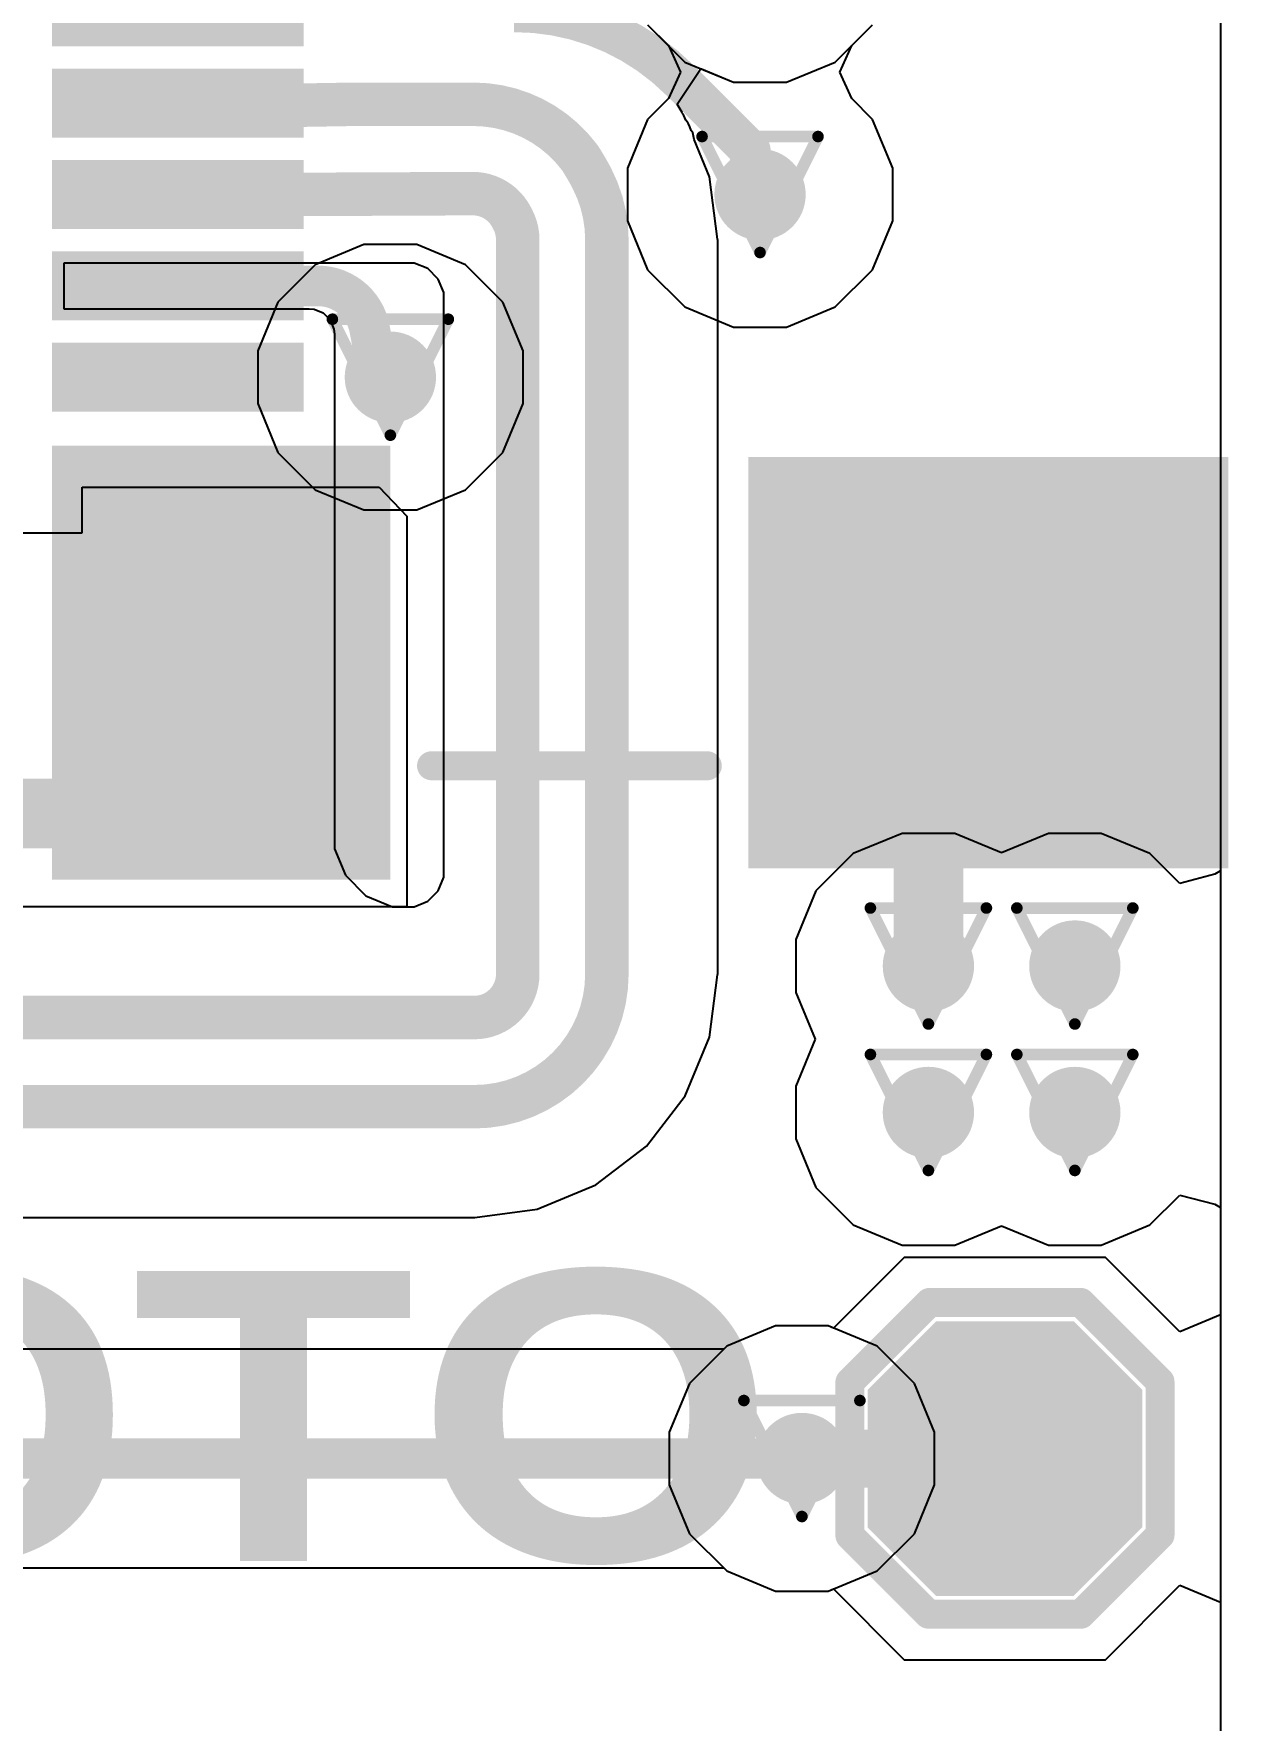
# Model space of a CAD drawing. Header units: inches. Extents: x -5 to 234, y -4 to 104.
# Drawn here: x 86.04 to 91.28, y 9.01 to 16.4 of the extents above; entities that cross this region are included whole.
import ezdxf

# ---------------------------------------------------------------- set-up
doc = ezdxf.new("R2010")
doc.units = ezdxf.units.IN
for name, color, linetype in [('Bottom Layer', 5, 'Continuous'), ('Bottom Overlay', 54, 'Continuous'), ('Bottom Paste', 16, 'Continuous'), ('Bottom Solder', 6, 'Continuous'), ('Drill Drawing', 1, 'Continuous'), ('GND', 16, 'Continuous'), ('POWER', 76, 'Continuous'), ('Top Layer', 1, 'Continuous'), ('Via Holes', 16, 'Continuous')]:
    doc.layers.add(name, color=color, linetype=linetype)
doc.styles.add('Arial Black_Bold', font='', dxfattribs={"height": 0.2})
doc.styles.get('Arial Black_Bold').set_extended_font_data('Arial Black', bold=True)

# ---------------------------------------------------------------- blocks, each defined once
blk = doc.blocks.new('T____________0_5___B_69')
at = {"layer": 'Bottom Layer'}
blk.add_hatch(color=5, dxfattribs=at).paths.add_polyline_path([(0.250000135, 0.5000002699999999), (-0.250000135, 0.5000002699999999), (-0.5000002699999999, 0.250000135), (-0.5000002699999999, -0.250000135), (-0.250000135, -0.5000002699999999), (0.250000135, -0.5000002699999999), (0.5000002699999999, -0.250000135), (0.5000002699999999, 0.250000135)])
at = {"layer": 'Bottom Paste'}
blk.add_hatch(color=16, dxfattribs=at).paths.add_polyline_path([(0.250000135, 0.5000002699999999), (-0.250000135, 0.5000002699999999), (-0.5000002699999999, 0.250000135), (-0.5000002699999999, -0.250000135), (-0.250000135, -0.5000002699999999), (0.250000135, -0.5000002699999999), (0.5000002699999999, -0.250000135), (0.5000002699999999, 0.250000135)])
at = {"layer": 'Bottom Solder'}
blk.add_hatch(color=6, dxfattribs=at).paths.add_polyline_path([(0.300800135, 0.6016002699999999), (-0.300800135, 0.6016002699999999), (-0.6016002699999999, 0.300800135), (-0.6016002699999999, -0.300800135), (-0.300800135, -0.6016002699999999), (0.300800135, -0.6016002699999999), (0.6016002699999999, -0.300800135), (0.6016002699999999, 0.300800135)])
at = {"layer": 'Bottom Overlay'}
for points in [[(-0.33739328, 0.6786067199999999, 0.127, 0.127, 0), (-0.6818579199999999, 0.33414208, 0.127, 0.127, 0)], [(-0.33739328, 0.6786067199999999, 0.127, 0.127, 0), (0.3348736, 0.6786067199999999, 0.127, 0.127, 0)], [(0.3348736, 0.6786067199999999, 0.127, 0.127, 0), (0.6836460799999999, 0.32983424, 0.127, 0.127, 0)], [(-0.6818579199999999, 0.33414208, 0.127, 0.127, 0), (-0.6818579199999999, -0.33316672, 0.127, 0.127, 0)], [(0.6836460799999999, 0.32983424, 0.127, 0.127, 0), (0.6836460799999999, -0.33235392, 0.127, 0.127, 0)], [(-0.6818579199999999, -0.33316672, 0.127, 0.127, 0), (-0.33552384, -0.6795008, 0.127, 0.127, 0)], [(0.6836460799999999, -0.33235392, 0.127, 0.127, 0), (0.3364991999999999, -0.6795008, 0.127, 0.127, 0)], [(-0.33552384, -0.6795008, 0.127, 0.127, 0), (0.3364991999999999, -0.6795008, 0.127, 0.127, 0)]]:
    blk.add_lwpolyline(points, format="xyseb", dxfattribs=at)
for points in [[(-0.36914328, 0.6786067199999999, 0.0635, 0.0635, 1), (-0.30564328, 0.6786067199999999, 0.0635, 0.0635, 1)], [(-0.36914328, 0.6786067199999999, 0.0635, 0.0635, 1), (-0.30564328, 0.6786067199999999, 0.0635, 0.0635, 1)], [(0.3031236, 0.6786067199999999, 0.0635, 0.0635, 1), (0.3666236, 0.6786067199999999, 0.0635, 0.0635, 1)], [(0.3031236, 0.6786067199999999, 0.0635, 0.0635, 1), (0.3666236, 0.6786067199999999, 0.0635, 0.0635, 1)], [(-0.71360792, 0.33414208, 0.0635, 0.0635, 1), (-0.65010792, 0.33414208, 0.0635, 0.0635, 1)], [(-0.71360792, 0.33414208, 0.0635, 0.0635, 1), (-0.65010792, 0.33414208, 0.0635, 0.0635, 1)], [(0.65189608, 0.32983424, 0.0635, 0.0635, 1), (0.71539608, 0.32983424, 0.0635, 0.0635, 1)], [(0.65189608, 0.32983424, 0.0635, 0.0635, 1), (0.71539608, 0.32983424, 0.0635, 0.0635, 1)], [(-0.71360792, -0.33316672, 0.0635, 0.0635, 1), (-0.65010792, -0.33316672, 0.0635, 0.0635, 1)], [(-0.71360792, -0.33316672, 0.0635, 0.0635, 1), (-0.65010792, -0.33316672, 0.0635, 0.0635, 1)], [(0.65189608, -0.33235392, 0.0635, 0.0635, 1), (0.71539608, -0.33235392, 0.0635, 0.0635, 1)], [(0.65189608, -0.33235392, 0.0635, 0.0635, 1), (0.71539608, -0.33235392, 0.0635, 0.0635, 1)], [(-0.36727384, -0.6795008, 0.0635, 0.0635, 1), (-0.30377384, -0.6795008, 0.0635, 0.0635, 1)], [(-0.36727384, -0.6795008, 0.0635, 0.0635, 1), (-0.30377384, -0.6795008, 0.0635, 0.0635, 1)], [(0.3047492, -0.6795008, 0.0635, 0.0635, 1), (0.3682492, -0.6795008, 0.0635, 0.0635, 1)], [(0.3047492, -0.6795008, 0.0635, 0.0635, 1), (0.3682492, -0.6795008, 0.0635, 0.0635, 1)]]:
    blk.add_lwpolyline(points, format="xyseb", close=True, dxfattribs=at)
blk = doc.blocks.new('HDMI_101W_B_98')
at = {"layer": 'Bottom Layer'}
for points in [[(2.0000087, 3.384930999999999), (3.7000053, 3.384930999999999), (3.7000053, 1.384935), (2.0000087, 1.384935)], [(1.9500088, -0.2849753), (3.750005199999999, -0.2849753), (3.750005199999999, -1.6649827), (1.9500088, -1.6649827)], [(-0.1001268, -0.6649719999999999), (0.09987279999999998, -0.6649719999999999), (0.09987279999999998, -1.66497), (-0.1001268, -1.66497)], [(0.29992066, -0.6649719999999999), (0.4999202599999999, -0.6649719999999999), (0.4999202599999999, -1.66497), (0.29992066, -1.66497)], [(0.6999732, -0.6649719999999999), (0.8999727999999999, -0.6649719999999999), (0.8999727999999999, -1.66497), (0.6999732, -1.66497)], [(1.1000232, -0.6649719999999999), (1.3000228, -0.6649719999999999), (1.3000228, -1.66497), (1.1000232, -1.66497)], [(1.50007066, -0.6649719999999999), (1.70007026, -0.6649719999999999), (1.70007026, -1.66497), (1.50007066, -1.66497)]]:
    blk.add_hatch(color=5, dxfattribs=at).paths.add_polyline_path(points)
at = {"layer": 'Bottom Paste'}
for points in [[(2.0000087, 3.384930999999999), (3.7000053, 3.384930999999999), (3.7000053, 1.384935), (2.0000087, 1.384935)], [(1.9500088, -0.2849753), (3.750005199999999, -0.2849753), (3.750005199999999, -1.6649827), (1.9500088, -1.6649827)], [(-0.1001268, -0.6649719999999999), (0.09987279999999998, -0.6649719999999999), (0.09987279999999998, -1.66497), (-0.1001268, -1.66497)], [(0.29992066, -0.6649719999999999), (0.4999202599999999, -0.6649719999999999), (0.4999202599999999, -1.66497), (0.29992066, -1.66497)], [(0.6999732, -0.6649719999999999), (0.8999727999999999, -0.6649719999999999), (0.8999727999999999, -1.66497), (0.6999732, -1.66497)], [(1.1000232, -0.6649719999999999), (1.3000228, -0.6649719999999999), (1.3000228, -1.66497), (1.1000232, -1.66497)], [(1.50007066, -0.6649719999999999), (1.70007026, -0.6649719999999999), (1.70007026, -1.66497), (1.50007066, -1.66497)]]:
    blk.add_hatch(color=16, dxfattribs=at).paths.add_polyline_path(points)
at = {"layer": 'Bottom Solder'}
for points in [[(1.9492087, 3.435731), (3.7508053, 3.435731), (3.7508053, 1.334135), (1.9492087, 1.334135)], [(1.8992088, -0.2341753), (3.8008052, -0.2341753), (3.8008052, -1.7157827), (1.8992088, -1.7157827)], [(-0.1509268, -0.6141719999999999), (0.1506728, -0.6141719999999999), (0.1506728, -1.71577), (-0.1509268, -1.71577)], [(0.24912066, -0.6141719999999999), (0.55072026, -0.6141719999999999), (0.55072026, -1.71577), (0.24912066, -1.71577)], [(0.6491732, -0.6141719999999999), (0.9507728, -0.6141719999999999), (0.9507728, -1.71577), (0.6491732, -1.71577)], [(1.0492232, -0.6141719999999999), (1.3508228, -0.6141719999999999), (1.3508228, -1.71577), (1.0492232, -1.71577)], [(1.44927066, -0.6141719999999999), (1.75087026, -0.6141719999999999), (1.75087026, -1.71577), (1.44927066, -1.71577)]]:
    blk.add_hatch(color=6, dxfattribs=at).paths.add_polyline_path(points)
at = {"layer": 'Bottom Overlay'}
blk.add_lwpolyline([(3.3019492, -0.05384799999999999, 0.127, 0.127, 0), (3.3019492, 1.1538712, 0.127, 0.127, 0)], format="xyseb", dxfattribs=at)
for points in [[(3.2701992, 1.1538712, 0.0635, 0.0635, 1), (3.3336992, 1.1538712, 0.0635, 0.0635, 1)], [(3.2701992, -0.05384799999999999, 0.0635, 0.0635, 1), (3.3336992, -0.05384799999999999, 0.0635, 0.0635, 1)]]:
    blk.add_lwpolyline(points, format="xyseb", close=True, dxfattribs=at)

msp = doc.modelspace()

# ---------------------------------------------------------------- hatches: boundary and pattern name
at = {"layer": 'Bottom Layer'}
h = msp.add_hatch(color=5, dxfattribs=at)
edge = h.paths.add_edge_path()
edge.add_arc((89.22466279999999, 15.69617638), 0.1999996, 0, 360)
h = msp.add_hatch(color=5, dxfattribs=at)
edge = h.paths.add_edge_path()
edge.add_arc((87.6055525, 14.89607892), 0.1999996, 0, 360)
h = msp.add_hatch(color=5, dxfattribs=at)
edge = h.paths.add_edge_path()
edge.add_arc((89.96208576, 12.3171331), 0.1999996, 0, 360)
h = msp.add_hatch(color=5, dxfattribs=at)
edge = h.paths.add_edge_path()
edge.add_arc((90.60347639999999, 12.3171331), 0.1999996, 0, 360)
h = msp.add_hatch(color=5, dxfattribs=at)
edge = h.paths.add_edge_path()
edge.add_arc((89.96208576, 11.67574246), 0.1999996, 0, 360)
h = msp.add_hatch(color=5, dxfattribs=at)
edge = h.paths.add_edge_path()
edge.add_arc((90.60347639999999, 11.67574246), 0.1999996, 0, 360)
h = msp.add_hatch(color=5, dxfattribs=at)
edge = h.paths.add_edge_path()
edge.add_arc((89.408, 10.16), 0.1999996, 0, 360)
at = {"layer": 'GND'}
h = msp.add_hatch(color=16, dxfattribs=at)
edge = h.paths.add_edge_path()
edge.add_arc((89.22466279999999, 15.69617638), 0.1999996, 0, 360)
h = msp.add_hatch(color=16, dxfattribs=at)
edge = h.paths.add_edge_path()
edge.add_arc((87.6055525, 14.89607892), 0.1999996, 0, 360)
h = msp.add_hatch(color=16, dxfattribs=at)
edge = h.paths.add_edge_path()
edge.add_arc((89.96208576, 12.3171331), 0.1999996, 0, 360)
h = msp.add_hatch(color=16, dxfattribs=at)
edge = h.paths.add_edge_path()
edge.add_arc((90.60347639999999, 12.3171331), 0.1999996, 0, 360)
h = msp.add_hatch(color=16, dxfattribs=at)
edge = h.paths.add_edge_path()
edge.add_arc((89.96208576, 11.67574246), 0.1999996, 0, 360)
h = msp.add_hatch(color=16, dxfattribs=at)
edge = h.paths.add_edge_path()
edge.add_arc((90.60347639999999, 11.67574246), 0.1999996, 0, 360)
h = msp.add_hatch(color=16, dxfattribs=at)
edge = h.paths.add_edge_path()
edge.add_arc((89.408, 10.16), 0.1999996, 0, 360)
at = {"layer": 'POWER'}
h = msp.add_hatch(color=76, dxfattribs=at)
edge = h.paths.add_edge_path()
edge.add_arc((89.22466279999999, 15.69617638), 0.1999996, 0, 360)
h = msp.add_hatch(color=76, dxfattribs=at)
edge = h.paths.add_edge_path()
edge.add_arc((87.6055525, 14.89607892), 0.1999996, 0, 360)
h = msp.add_hatch(color=76, dxfattribs=at)
edge = h.paths.add_edge_path()
edge.add_arc((89.96208576, 12.3171331), 0.1999996, 0, 360)
h = msp.add_hatch(color=76, dxfattribs=at)
edge = h.paths.add_edge_path()
edge.add_arc((90.60347639999999, 12.3171331), 0.1999996, 0, 360)
h = msp.add_hatch(color=76, dxfattribs=at)
edge = h.paths.add_edge_path()
edge.add_arc((89.96208576, 11.67574246), 0.1999996, 0, 360)
h = msp.add_hatch(color=76, dxfattribs=at)
edge = h.paths.add_edge_path()
edge.add_arc((90.60347639999999, 11.67574246), 0.1999996, 0, 360)
h = msp.add_hatch(color=76, dxfattribs=at)
edge = h.paths.add_edge_path()
edge.add_arc((89.408, 10.16), 0.1999996, 0, 360)
at = {"layer": 'Top Layer'}
h = msp.add_hatch(color=1, dxfattribs=at)
edge = h.paths.add_edge_path()
edge.add_arc((89.22466279999999, 15.69617638), 0.1999996, 0, 360)
h = msp.add_hatch(color=1, dxfattribs=at)
edge = h.paths.add_edge_path()
edge.add_arc((87.6055525, 14.89607892), 0.1999996, 0, 360)
h = msp.add_hatch(color=1, dxfattribs=at)
edge = h.paths.add_edge_path()
edge.add_arc((89.96208576, 12.3171331), 0.1999996, 0, 360)
h = msp.add_hatch(color=1, dxfattribs=at)
edge = h.paths.add_edge_path()
edge.add_arc((90.60347639999999, 12.3171331), 0.1999996, 0, 360)
h = msp.add_hatch(color=1, dxfattribs=at)
edge = h.paths.add_edge_path()
edge.add_arc((89.96208576, 11.67574246), 0.1999996, 0, 360)
h = msp.add_hatch(color=1, dxfattribs=at)
edge = h.paths.add_edge_path()
edge.add_arc((90.60347639999999, 11.67574246), 0.1999996, 0, 360)
h = msp.add_hatch(color=1, dxfattribs=at)
edge = h.paths.add_edge_path()
edge.add_arc((89.408, 10.16), 0.1999996, 0, 360)
at = {"layer": 'Via Holes'}
h = msp.add_hatch(color=7, dxfattribs=at)
edge = h.paths.add_edge_path()
edge.add_arc((89.22466279999999, 15.69617638), 0.0999998, 0, 360)
h = msp.add_hatch(color=7, dxfattribs=at)
edge = h.paths.add_edge_path()
edge.add_arc((87.6055525, 14.89607892), 0.0999998, 0, 360)
h = msp.add_hatch(color=7, dxfattribs=at)
edge = h.paths.add_edge_path()
edge.add_arc((89.96208576, 12.3171331), 0.0999998, 0, 360)
h = msp.add_hatch(color=7, dxfattribs=at)
edge = h.paths.add_edge_path()
edge.add_arc((90.60347639999999, 12.3171331), 0.0999998, 0, 360)
h = msp.add_hatch(color=7, dxfattribs=at)
edge = h.paths.add_edge_path()
edge.add_arc((89.96208576, 11.67574246), 0.0999998, 0, 360)
h = msp.add_hatch(color=7, dxfattribs=at)
edge = h.paths.add_edge_path()
edge.add_arc((90.60347639999999, 11.67574246), 0.0999998, 0, 360)
h = msp.add_hatch(color=7, dxfattribs=at)
edge = h.paths.add_edge_path()
edge.add_arc((89.408, 10.16), 0.0999998, 0, 360)

# ---------------------------------------------------------------- linework, layer by layer
at = {"layer": 'Bottom Layer'}
for p, q in [((91.24101893999999, 31.2554112), (91.24101893999999, 10.7889294)), ((89.55377313999999, 16.27655368), (89.71720944, 16.43998998)), ((89.34023025999998, 16.18810072), (89.55377313999999, 16.27655368)), ((88.86171204, 16.09178138), (88.96074918, 16.24143056)), ((88.96074918, 16.24143056), (88.96824217999999, 16.24644452)), ((88.96824217999999, 16.24644452), (89.10909534, 16.18810072)), ((89.10909534, 16.18810072), (89.34023025999998, 16.18810072)), ((88.88345444, 16.05526126), (88.86171204, 16.09178138)), ((88.88558296, 16.0492567), (88.88345444, 16.05526126)), ((88.89048008, 16.04287368), (88.88558296, 16.0492567)), ((88.8993904, 16.02136242), (88.89048008, 16.04287368)), ((88.90928878, 16.00930504), (88.8993904, 16.02136242)), ((88.90956309999999, 16.00879196), (88.90928878, 16.00930504)), ((88.91017015999999, 16.00679298), (88.90956309999999, 16.00879196)), ((88.91148079999999, 16.00516738), (88.91017015999999, 16.00679298)), ((88.91773174, 15.99323192), (88.91148079999999, 16.00516738)), ((88.92254503999999, 15.97687686), (88.91773174, 15.99323192)), ((88.92969006, 15.96618346), (88.92254503999999, 15.97687686)), ((88.93542029999999, 15.93737478), (88.92969006, 15.96618346)), ((89.00293604, 15.77438298), (88.93542029999999, 15.93737478)), ((89.03886688, 15.5014422), (89.00293604, 15.77438298)), ((89.03947647999999, 15.49838404), (89.03886688, 15.5014422)), ((89.03947647999999, 12.28189314), (89.03947647999999, 15.49838404)), ((86.1747578, 15.39627858), (86.1747578, 15.19612658)), ((87.67781803999999, 15.39627858), (86.1747578, 15.39627858)), ((87.67781803999999, 15.39627604), (87.67781803999999, 15.39627858)), ((87.7100227, 15.39627604), (87.67781803999999, 15.39627604)), ((87.76952982, 15.37162534), (87.7100227, 15.39627604)), ((87.81507456, 15.3260806), (87.76952982, 15.37162534)), ((87.83972526, 15.26657348), (87.81507456, 15.3260806)), ((87.83972526, 15.23436882), (87.83972526, 15.26657348)), ((87.83972779999999, 12.73888232), (87.83972526, 15.23436882)), ((86.1747578, 15.19612658), (87.24964515999999, 15.19612658)), ((87.24964515999999, 15.19612658), (87.27130627999999, 15.19399044)), ((87.27130627999999, 15.19399044), (87.31133668, 15.17741186)), ((87.31133668, 15.17741186), (87.34197415999999, 15.14677438)), ((87.34197415999999, 15.14677438), (87.35855274, 15.10674398)), ((87.35855274, 15.10674398), (87.36068888, 15.08508286)), ((87.36068888, 15.08508286), (87.36068888, 15.08508286)), ((87.36068888, 15.08508286), (87.36069142, 12.89410172)), ((86.25579904, 14.41507912), (87.55575325999999, 14.41507912)), ((86.25579904, 14.21518112), (86.25579904, 14.41507912)), ((87.55575325999999, 14.41507912), (87.67781803999999, 14.28783782)), ((87.67781803999999, 14.28783782), (87.67781803999999, 12.57697256)), ((85.94012021999998, 14.21518112), (86.25579904, 14.21518112)), ((87.36069142, 12.89410172), (87.36069142, 12.83102082)), ((87.36069142, 12.83102082), (87.4089692, 12.71446276)), ((87.4089692, 12.71446276), (87.49817908, 12.62525288)), ((87.81507456, 12.647168), (87.83972526, 12.70667512)), ((87.83972526, 12.70667512), (87.83972526, 12.73888232)), ((87.83972526, 12.73888232), (87.83972779999999, 12.73888232)), ((87.76952982, 12.60162326), (87.81507456, 12.647168)), ((87.67781803999999, 12.57697256), (85.0441022, 12.57697002)), ((87.49817908, 12.62525288), (87.61473713999999, 12.5769751)), ((87.61473713999999, 12.5769751), (87.67781803999999, 12.5769751)), ((87.67781803999999, 12.5769751), (87.7100227, 12.5769751)), ((87.7100227, 12.5769751), (87.76952982, 12.60162326)), ((89.00293604, 12.0058942), (89.03886688, 12.27883498)), ((89.03886688, 12.27883498), (89.03947647999999, 12.28189314)), ((88.89640336, 11.7487065), (89.00293604, 12.0058942)), ((88.7269371, 11.5278535), (88.89640336, 11.7487065)), ((88.5060841, 11.35838724), (88.7269371, 11.5278535)), ((88.24889639999999, 11.25185456), (88.5060841, 11.35838724)), ((87.97595562, 11.21592372), (88.24889639999999, 11.25185456)), ((83.9865986, 11.21531158), (87.97289746, 11.21531412)), ((87.97289746, 11.21531412), (87.97595562, 11.21592372)), ((89.8565005, 11.040999), (89.54685418, 10.73135268)), ((90.7374995, 11.040999), (89.8565005, 11.040999)), ((91.06321894, 10.71527956), (90.7374995, 11.040999)), ((91.24101893999999, 10.7889294), (91.06321894, 10.71527956)), ((89.29243254, 10.7409996), (89.07888966, 10.65254664)), ((89.52356746, 10.7409996), (89.29243254, 10.7409996)), ((89.54685418, 10.73135268), (89.52356746, 10.7409996)), ((89.07888966, 10.65254664), (88.91545336, 10.48911034)), ((88.91545336, 10.48911034), (88.8270004, 10.27556746)), ((88.8270004, 10.27556746), (88.8270004, 10.04443254)), ((88.8270004, 10.04443254), (88.91545336, 9.83088966)), ((88.91545336, 9.83088966), (89.07888966, 9.66745336)), ((89.07888966, 9.66745336), (89.29243254, 9.5790004)), ((90.7374995, 9.279001), (91.06321894, 9.60472044)), ((91.06321894, 9.60472044), (91.24101893999999, 9.5310706)), ((89.29243254, 9.5790004), (89.52356746, 9.5790004)), ((89.52356746, 9.5790004), (89.54685418, 9.58864732)), ((89.54685418, 9.58864732), (89.8565005, 9.279001)), ((91.24101893999999, 9.5310706), (91.24101893999999, 1.74436024)), ((89.8565005, 9.279001), (90.7374995, 9.279001))]:
    msp.add_line(p, q, dxfattribs=at)
for points in [[(88.14744879999999, 16.49627384, 0.1778, 0.1778, -0.1994391802953228), (88.87522229999999, 16.19567246, 0.1778, 0.1778, 0)], [(88.87522483999999, 16.195675, 0.1778, 0.1778, 0), (88.87522738, 16.195675, 0.1778, 0.1778, 0)], [(88.87522738, 16.195675, 0.1778, 0.1778, 0), (89.18214827999999, 15.8887541, 0.1778, 0.1778, 0)], [(86.6747568, 16.09622892, 0.1905, 0.1905, 0), (87.07950579999999, 16.09147912, 0.1905, 0.1905, 0)], [(87.07950579999999, 16.09147912, 0.1905, 0.1905, 0), (87.16184498, 16.08900262, 0.1905, 0.1905, 0)], [(87.16184498, 16.08900262, 0.1905, 0.1905, 0), (87.1618653, 16.08900262, 0.1905, 0.1905, 0)], [(87.19151217999999, 16.08718906, 0.1905, 0.1905, -0.03903882171803608), (87.1618653, 16.08900262, 0.1905, 0.1905, 0)], [(87.19151217999999, 16.08718398, 0.1905, 0.1905, 0), (87.4386618, 16.09137752, 0.1905, 0.1905, 0)], [(87.4386618, 16.09138006, 0.1905, 0.1905, -0.003938070985492754), (87.44781341999999, 16.09145118, 0.1905, 0.1905, 0)], [(87.44781341999999, 16.09145118, 0.1905, 0.1905, 0), (87.97068003999999, 16.09145118, 0.1905, 0.1905, 0)], [(87.97068003999999, 16.09145118, 0.1905, 0.1905, -0.2348489254331055), (88.43331309999999, 15.86008004, 0.1905, 0.1905, 0)], [(89.18214827999999, 15.7386909, 0.1778, 0.1778, 0), (89.18214827999999, 15.8887541, 0.1778, 0.1778, 0)], [(88.43331309999999, 15.8600775, 0.1905, 0.1905, 0), (88.43344517999999, 15.8598997, 0.1905, 0.1905, 0)], [(88.43344517999999, 15.8598997, 0.1905, 0.1905, -0.02606628473050882), (88.44447385999999, 15.84339478, 0.1905, 0.1905, 0)], [(88.44447131999999, 15.84339478, 0.1905, 0.1905, 0), (88.46621372, 15.80687212, 0.1905, 0.1905, 0)], [(88.46621372, 15.80687212, 0.1905, 0.1905, -0.01308037898208126), (88.48107271999999, 15.7803596, 0.1905, 0.1905, 0)], [(88.48107017999999, 15.78035706, 0.1905, 0.1905, 0), (88.48134449999999, 15.77984398, 0.1905, 0.1905, 0)], [(88.48134449999999, 15.77984398, 0.1905, 0.1905, 0), (88.48759543999999, 15.76791106, 0.1905, 0.1905, 0)], [(88.48759797999999, 15.76791106, 0.1905, 0.1905, -0.1211871859949586), (88.55389706, 15.49838404, 0.1905, 0.1905, 0)], [(89.18214827999999, 15.7386909, 0.1778, 0.1778, 0), (89.22466279999999, 15.69617638, 0.1778, 0.1778, 0)], [(86.6747568, 15.69617638, 0.1905, 0.1905, 0), (87.07950579999999, 15.69666152, 0.1905, 0.1905, 0)], [(87.07950579999999, 15.69666152, 0.1905, 0.1905, 0), (87.18726022, 15.69666152, 0.1905, 0.1905, 0)], [(87.19091782, 15.6966666, 0.1905, 0.1905, -0.001573842282247449), (87.18726022, 15.69666152, 0.1905, 0.1905, 0)], [(87.19091782, 15.6966666, 0.1905, 0.1905, 0), (87.96610804, 15.7001845, 0.1905, 0.1905, 0)], [(87.96610804, 15.7001845, 0.1905, 0.1905, -0.2779667784481564), (88.13498247999999, 15.59948366, 0.1905, 0.1905, 0)], [(88.13497994, 15.59948366, 0.1905, 0.1905, 0), (88.13541427999999, 15.59867594, 0.1905, 0.1905, 0)], [(88.13541427999999, 15.59867594, 0.1905, 0.1905, 0), (88.14166014, 15.5867481, 0.1905, 0.1905, 0)], [(88.14166268, 15.58675064, 0.1905, 0.1905, -0.1211750407593922), (88.16339745999998, 15.49838404, 0.1905, 0.1905, 0)], [(88.16339745999998, 12.28189314, 0.1905, 0.1905, 0), (88.16339745999998, 15.49838404, 0.1905, 0.1905, 0)], [(88.55389706, 12.28189314, 0.1905, 0.1905, 0), (88.55389706, 15.49838404, 0.1905, 0.1905, 0)], [(86.6747568, 15.29612638, 0.1778, 0.1778, 0), (87.28813631999999, 15.29612638, 0.1778, 0.1778, 0)], [(87.28813631999999, 15.29612638, 0.1778, 0.1778, -0.3624456503250705), (87.51489482, 15.1068913, 0.1778, 0.1778, 0)], [(87.51489482, 15.1068913, 0.1778, 0.1778, 0), (87.55458232, 14.8969476, 0.1778, 0.1778, 0)], [(87.55474996, 14.89608146, 0.1778, 0.1778, -0.001239760507514947), (87.55458232, 14.8969476, 0.1778, 0.1778, 0)], [(86.86474879999999, 13.64614238, 0.3048, 0.3048, -0.4142135623730951), (86.2035995, 12.98499308, 0.3048, 0.3048, 0)], [(89.96208576, 13.38356734, 0.3048, 0.3048, -0.4142135623730951), (90.2246608, 13.64614238, 0.3048, 0.3048, 0)], [(89.96208576, 12.3171331, 0.3048, 0.3048, 0), (89.96208576, 13.38356734, 0.3048, 0.3048, 0)], [(85.45479734, 12.98499308, 0.3048, 0.3048, 0), (86.2035995, 12.98499308, 0.3048, 0.3048, 0)], [(88.16339745999998, 12.28189314, 0.1905, 0.1905, -0.4142133505968909), (87.97289746, 12.09139314, 0.1905, 0.1905, 0)], [(88.55389706, 12.28189314, 0.1905, 0.1905, -0.4142133505969304), (87.97289746, 11.70089354, 0.1905, 0.1905, 0)], [(83.68000789999999, 12.0913906, 0.1905, 0.1905, 0), (87.97289746, 12.09139314, 0.1905, 0.1905, 0)], [(83.68000789999999, 11.700891, 0.1905, 0.1905, 0), (87.97289746, 11.70089354, 0.1905, 0.1905, 0)], [(89.408, 10.16, 0.254, 0.254, 0), (90.297, 10.16, 0.254, 0.254, 0)]]:
    msp.add_lwpolyline(points, format="xyseb", dxfattribs=at)
for points in [[(88.83077229999999, 16.19567246, 0.08889999999999999, 0.08889999999999999, 1), (88.91967229999999, 16.19567246, 0.08889999999999999, 0.08889999999999999, 1)], [(88.83077483999999, 16.195675, 0.08889999999999999, 0.08889999999999999, 1), (88.91967484, 16.195675, 0.08889999999999999, 0.08889999999999999, 1)], [(88.83077738, 16.195675, 0.08889999999999999, 0.08889999999999999, 1), (88.91967738, 16.195675, 0.08889999999999999, 0.08889999999999999, 1)], [(88.83077738, 16.195675, 0.08889999999999999, 0.08889999999999999, 1), (88.91967738, 16.195675, 0.08889999999999999, 0.08889999999999999, 1)], [(86.6271318, 16.09622892, 0.09524999999999999, 0.09524999999999999, 1), (86.7223818, 16.09622892, 0.09524999999999999, 0.09524999999999999, 1)], [(87.0318808, 16.09147912, 0.09524999999999999, 0.09524999999999999, 1), (87.12713079999999, 16.09147912, 0.09524999999999999, 0.09524999999999999, 1)], [(87.0318808, 16.09147912, 0.09524999999999999, 0.09524999999999999, 1), (87.12713079999999, 16.09147912, 0.09524999999999999, 0.09524999999999999, 1)], [(87.11421998, 16.08900262, 0.09524999999999999, 0.09524999999999999, 1), (87.20946998, 16.08900262, 0.09524999999999999, 0.09524999999999999, 1)], [(87.11421998, 16.08900262, 0.09524999999999999, 0.09524999999999999, 1), (87.20946998, 16.08900262, 0.09524999999999999, 0.09524999999999999, 1)], [(87.11424029999999, 16.08900262, 0.09524999999999999, 0.09524999999999999, 1), (87.20949029999998, 16.08900262, 0.09524999999999999, 0.09524999999999999, 1)], [(87.11424029999999, 16.08900262, 0.09524999999999999, 0.09524999999999999, 1), (87.20949029999998, 16.08900262, 0.09524999999999999, 0.09524999999999999, 1)], [(87.14388718, 16.08718906, 0.09524999999999999, 0.09524999999999999, 1), (87.23913718, 16.08718906, 0.09524999999999999, 0.09524999999999999, 1)], [(87.14388718, 16.08718398, 0.09524999999999999, 0.09524999999999999, 1), (87.23913718, 16.08718398, 0.09524999999999999, 0.09524999999999999, 1)], [(87.3910368, 16.09138006, 0.09524999999999999, 0.09524999999999999, 1), (87.48628679999999, 16.09138006, 0.09524999999999999, 0.09524999999999999, 1)], [(87.3910368, 16.09137752, 0.09524999999999999, 0.09524999999999999, 1), (87.48628679999999, 16.09137752, 0.09524999999999999, 0.09524999999999999, 1)], [(87.40018842, 16.09145118, 0.09524999999999999, 0.09524999999999999, 1), (87.49543841999999, 16.09145118, 0.09524999999999999, 0.09524999999999999, 1)], [(87.40018842, 16.09145118, 0.09524999999999999, 0.09524999999999999, 1), (87.49543841999999, 16.09145118, 0.09524999999999999, 0.09524999999999999, 1)], [(87.92305504, 16.09145118, 0.09524999999999999, 0.09524999999999999, 1), (88.01830503999999, 16.09145118, 0.09524999999999999, 0.09524999999999999, 1)], [(87.92305504, 16.09145118, 0.09524999999999999, 0.09524999999999999, 1), (88.01830503999999, 16.09145118, 0.09524999999999999, 0.09524999999999999, 1)], [(89.13769828, 15.8887541, 0.08889999999999999, 0.08889999999999999, 1), (89.22659828, 15.8887541, 0.08889999999999999, 0.08889999999999999, 1)], [(89.13769828, 15.8887541, 0.08889999999999999, 0.08889999999999999, 1), (89.22659828, 15.8887541, 0.08889999999999999, 0.08889999999999999, 1)], [(88.3856881, 15.86008004, 0.09524999999999999, 0.09524999999999999, 1), (88.48093809999999, 15.86008004, 0.09524999999999999, 0.09524999999999999, 1)], [(88.3856881, 15.8600775, 0.09524999999999999, 0.09524999999999999, 1), (88.48093809999999, 15.8600775, 0.09524999999999999, 0.09524999999999999, 1)], [(88.38582018, 15.8598997, 0.09524999999999999, 0.09524999999999999, 1), (88.48107017999999, 15.8598997, 0.09524999999999999, 0.09524999999999999, 1)], [(88.38582018, 15.8598997, 0.09524999999999999, 0.09524999999999999, 1), (88.48107017999999, 15.8598997, 0.09524999999999999, 0.09524999999999999, 1)], [(88.39684632, 15.84339478, 0.09524999999999999, 0.09524999999999999, 1), (88.49209632, 15.84339478, 0.09524999999999999, 0.09524999999999999, 1)], [(88.39684886, 15.84339478, 0.09524999999999999, 0.09524999999999999, 1), (88.49209886, 15.84339478, 0.09524999999999999, 0.09524999999999999, 1)], [(88.41858872, 15.80687212, 0.09524999999999999, 0.09524999999999999, 1), (88.51383872, 15.80687212, 0.09524999999999999, 0.09524999999999999, 1)], [(88.41858872, 15.80687212, 0.09524999999999999, 0.09524999999999999, 1), (88.51383872, 15.80687212, 0.09524999999999999, 0.09524999999999999, 1)], [(88.43344517999999, 15.78035706, 0.09524999999999999, 0.09524999999999999, 1), (88.52869518, 15.78035706, 0.09524999999999999, 0.09524999999999999, 1)], [(88.43344772, 15.7803596, 0.09524999999999999, 0.09524999999999999, 1), (88.52869772, 15.7803596, 0.09524999999999999, 0.09524999999999999, 1)], [(88.4337195, 15.77984398, 0.09524999999999999, 0.09524999999999999, 1), (88.5289695, 15.77984398, 0.09524999999999999, 0.09524999999999999, 1)], [(88.4337195, 15.77984398, 0.09524999999999999, 0.09524999999999999, 1), (88.5289695, 15.77984398, 0.09524999999999999, 0.09524999999999999, 1)], [(88.43997044, 15.76791106, 0.09524999999999999, 0.09524999999999999, 1), (88.53522044, 15.76791106, 0.09524999999999999, 0.09524999999999999, 1)], [(88.43997298, 15.76791106, 0.09524999999999999, 0.09524999999999999, 1), (88.53522298, 15.76791106, 0.09524999999999999, 0.09524999999999999, 1)], [(89.13769828, 15.7386909, 0.08889999999999999, 0.08889999999999999, 1), (89.22659828, 15.7386909, 0.08889999999999999, 0.08889999999999999, 1)], [(89.13769828, 15.7386909, 0.08889999999999999, 0.08889999999999999, 1), (89.22659828, 15.7386909, 0.08889999999999999, 0.08889999999999999, 1)], [(86.6271318, 15.69617638, 0.09524999999999999, 0.09524999999999999, 1), (86.7223818, 15.69617638, 0.09524999999999999, 0.09524999999999999, 1)], [(87.0318808, 15.69666152, 0.09524999999999999, 0.09524999999999999, 1), (87.12713079999999, 15.69666152, 0.09524999999999999, 0.09524999999999999, 1)], [(87.0318808, 15.69666152, 0.09524999999999999, 0.09524999999999999, 1), (87.12713079999999, 15.69666152, 0.09524999999999999, 0.09524999999999999, 1)], [(87.13963521999999, 15.69666152, 0.09524999999999999, 0.09524999999999999, 1), (87.23488522, 15.69666152, 0.09524999999999999, 0.09524999999999999, 1)], [(87.13963521999999, 15.69666152, 0.09524999999999999, 0.09524999999999999, 1), (87.23488522, 15.69666152, 0.09524999999999999, 0.09524999999999999, 1)], [(87.14329282, 15.6966666, 0.09524999999999999, 0.09524999999999999, 1), (87.23854281999999, 15.6966666, 0.09524999999999999, 0.09524999999999999, 1)], [(87.14329282, 15.6966666, 0.09524999999999999, 0.09524999999999999, 1), (87.23854281999999, 15.6966666, 0.09524999999999999, 0.09524999999999999, 1)], [(87.91848304, 15.7001845, 0.09524999999999999, 0.09524999999999999, 1), (88.01373303999999, 15.7001845, 0.09524999999999999, 0.09524999999999999, 1)], [(87.91848304, 15.7001845, 0.09524999999999999, 0.09524999999999999, 1), (88.01373303999999, 15.7001845, 0.09524999999999999, 0.09524999999999999, 1)], [(89.18021279999999, 15.69617638, 0.08889999999999999, 0.08889999999999999, 1), (89.26911279999999, 15.69617638, 0.08889999999999999, 0.08889999999999999, 1)], [(88.08735494, 15.59948366, 0.09524999999999999, 0.09524999999999999, 1), (88.18260493999999, 15.59948366, 0.09524999999999999, 0.09524999999999999, 1)], [(88.08735748, 15.59948366, 0.09524999999999999, 0.09524999999999999, 1), (88.18260748, 15.59948366, 0.09524999999999999, 0.09524999999999999, 1)], [(88.08778928, 15.59867594, 0.09524999999999999, 0.09524999999999999, 1), (88.18303927999999, 15.59867594, 0.09524999999999999, 0.09524999999999999, 1)], [(88.08778928, 15.59867594, 0.09524999999999999, 0.09524999999999999, 1), (88.18303927999999, 15.59867594, 0.09524999999999999, 0.09524999999999999, 1)], [(88.09403514, 15.5867481, 0.09524999999999999, 0.09524999999999999, 1), (88.18928514, 15.5867481, 0.09524999999999999, 0.09524999999999999, 1)], [(88.09403768, 15.58675064, 0.09524999999999999, 0.09524999999999999, 1), (88.18928767999999, 15.58675064, 0.09524999999999999, 0.09524999999999999, 1)], [(88.11577246, 15.49838404, 0.09524999999999999, 0.09524999999999999, 1), (88.21102246, 15.49838404, 0.09524999999999999, 0.09524999999999999, 1)], [(88.11577246, 15.49838404, 0.09524999999999999, 0.09524999999999999, 1), (88.21102246, 15.49838404, 0.09524999999999999, 0.09524999999999999, 1)], [(88.50627206, 15.49838404, 0.09524999999999999, 0.09524999999999999, 1), (88.60152206, 15.49838404, 0.09524999999999999, 0.09524999999999999, 1)], [(88.50627206, 15.49838404, 0.09524999999999999, 0.09524999999999999, 1), (88.60152206, 15.49838404, 0.09524999999999999, 0.09524999999999999, 1)], [(86.6303068, 15.29612638, 0.08889999999999999, 0.08889999999999999, 1), (86.7192068, 15.29612638, 0.08889999999999999, 0.08889999999999999, 1)], [(87.24368632, 15.29612638, 0.08889999999999999, 0.08889999999999999, 1), (87.33258631999999, 15.29612638, 0.08889999999999999, 0.08889999999999999, 1)], [(87.24368632, 15.29612638, 0.08889999999999999, 0.08889999999999999, 1), (87.33258631999999, 15.29612638, 0.08889999999999999, 0.08889999999999999, 1)], [(87.47044482, 15.1068913, 0.08889999999999999, 0.08889999999999999, 1), (87.55934481999999, 15.1068913, 0.08889999999999999, 0.08889999999999999, 1)], [(87.47044482, 15.1068913, 0.08889999999999999, 0.08889999999999999, 1), (87.55934481999999, 15.1068913, 0.08889999999999999, 0.08889999999999999, 1)], [(87.51013232, 14.8969476, 0.08889999999999999, 0.08889999999999999, 1), (87.59903232, 14.8969476, 0.08889999999999999, 0.08889999999999999, 1)], [(87.51013232, 14.8969476, 0.08889999999999999, 0.08889999999999999, 1), (87.59903232, 14.8969476, 0.08889999999999999, 0.08889999999999999, 1)], [(87.51029996, 14.89608146, 0.08889999999999999, 0.08889999999999999, 1), (87.59919995999999, 14.89608146, 0.08889999999999999, 0.08889999999999999, 1)], [(86.7885488, 13.64614238, 0.1524, 0.1524, 1), (86.94094879999999, 13.64614238, 0.1524, 0.1524, 1)], [(90.1484608, 13.64614238, 0.1524, 0.1524, 1), (90.3008608, 13.64614238, 0.1524, 0.1524, 1)], [(89.88588576, 13.38356734, 0.1524, 0.1524, 1), (90.03828576, 13.38356734, 0.1524, 0.1524, 1)], [(89.88588576, 13.38356734, 0.1524, 0.1524, 1), (90.03828576, 13.38356734, 0.1524, 0.1524, 1)], [(86.1273995, 12.98499308, 0.1524, 0.1524, 1), (86.2797995, 12.98499308, 0.1524, 0.1524, 1)], [(86.1273995, 12.98499308, 0.1524, 0.1524, 1), (86.2797995, 12.98499308, 0.1524, 0.1524, 1)], [(89.88588576, 12.3171331, 0.1524, 0.1524, 1), (90.03828576, 12.3171331, 0.1524, 0.1524, 1)], [(88.11577246, 12.28189314, 0.09524999999999999, 0.09524999999999999, 1), (88.21102246, 12.28189314, 0.09524999999999999, 0.09524999999999999, 1)], [(88.11577246, 12.28189314, 0.09524999999999999, 0.09524999999999999, 1), (88.21102246, 12.28189314, 0.09524999999999999, 0.09524999999999999, 1)], [(88.50627206, 12.28189314, 0.09524999999999999, 0.09524999999999999, 1), (88.60152206, 12.28189314, 0.09524999999999999, 0.09524999999999999, 1)], [(88.50627206, 12.28189314, 0.09524999999999999, 0.09524999999999999, 1), (88.60152206, 12.28189314, 0.09524999999999999, 0.09524999999999999, 1)], [(87.92527245999999, 12.09139314, 0.09524999999999999, 0.09524999999999999, 1), (88.02052246, 12.09139314, 0.09524999999999999, 0.09524999999999999, 1)], [(87.92527245999999, 12.09139314, 0.09524999999999999, 0.09524999999999999, 1), (88.02052246, 12.09139314, 0.09524999999999999, 0.09524999999999999, 1)], [(87.92527245999999, 11.70089354, 0.09524999999999999, 0.09524999999999999, 1), (88.02052246, 11.70089354, 0.09524999999999999, 0.09524999999999999, 1)], [(87.92527245999999, 11.70089354, 0.09524999999999999, 0.09524999999999999, 1), (88.02052246, 11.70089354, 0.09524999999999999, 0.09524999999999999, 1)], [(89.3445, 10.16, 0.127, 0.127, 1), (89.47149999999999, 10.16, 0.127, 0.127, 1)], [(90.2335, 10.16, 0.127, 0.127, 1), (90.3605, 10.16, 0.127, 0.127, 1)]]:
    msp.add_lwpolyline(points, format="xyseb", close=True, dxfattribs=at)
at = {"layer": 'Drill Drawing'}
for points in [[(88.97066279999999, 15.95017638, 0.0508, 0.0508, 0), (89.4786628, 15.95017638, 0.0508, 0.0508, 0)], [(88.97066279999999, 15.95017638, 0.0508, 0.0508, 0), (89.22466279999999, 15.44217638, 0.0508, 0.0508, 0)], [(89.22466279999999, 15.44217638, 0.0508, 0.0508, 0), (89.4786628, 15.95017638, 0.0508, 0.0508, 0)], [(87.3515525, 15.15007892, 0.0508, 0.0508, 0), (87.85955249999999, 15.15007892, 0.0508, 0.0508, 0)], [(87.3515525, 15.15007892, 0.0508, 0.0508, 0), (87.6055525, 14.64207892, 0.0508, 0.0508, 0)], [(87.6055525, 14.64207892, 0.0508, 0.0508, 0), (87.85955249999999, 15.15007892, 0.0508, 0.0508, 0)], [(89.70808575999999, 12.5711331, 0.0508, 0.0508, 0), (90.21608576, 12.5711331, 0.0508, 0.0508, 0)], [(89.70808575999999, 12.5711331, 0.0508, 0.0508, 0), (89.96208576, 12.0631331, 0.0508, 0.0508, 0)], [(89.96208576, 12.0631331, 0.0508, 0.0508, 0), (90.21608576, 12.5711331, 0.0508, 0.0508, 0)], [(90.34947639999999, 12.5711331, 0.0508, 0.0508, 0), (90.8574764, 12.5711331, 0.0508, 0.0508, 0)], [(90.34947639999999, 12.5711331, 0.0508, 0.0508, 0), (90.60347639999999, 12.0631331, 0.0508, 0.0508, 0)], [(90.60347639999999, 12.0631331, 0.0508, 0.0508, 0), (90.8574764, 12.5711331, 0.0508, 0.0508, 0)], [(89.70808575999999, 11.92974246, 0.0508, 0.0508, 0), (90.21608576, 11.92974246, 0.0508, 0.0508, 0)], [(89.70808575999999, 11.92974246, 0.0508, 0.0508, 0), (89.96208576, 11.42174246, 0.0508, 0.0508, 0)], [(89.96208576, 11.42174246, 0.0508, 0.0508, 0), (90.21608576, 11.92974246, 0.0508, 0.0508, 0)], [(90.34947639999999, 11.92974246, 0.0508, 0.0508, 0), (90.8574764, 11.92974246, 0.0508, 0.0508, 0)], [(90.34947639999999, 11.92974246, 0.0508, 0.0508, 0), (90.60347639999999, 11.42174246, 0.0508, 0.0508, 0)], [(90.60347639999999, 11.42174246, 0.0508, 0.0508, 0), (90.8574764, 11.92974246, 0.0508, 0.0508, 0)], [(89.154, 10.414, 0.0508, 0.0508, 0), (89.66199999999999, 10.414, 0.0508, 0.0508, 0)], [(89.154, 10.414, 0.0508, 0.0508, 0), (89.408, 9.906, 0.0508, 0.0508, 0)], [(89.408, 9.906, 0.0508, 0.0508, 0), (89.66199999999999, 10.414, 0.0508, 0.0508, 0)]]:
    msp.add_lwpolyline(points, format="xyseb", dxfattribs=at)
for points in [[(88.9579628, 15.95017638, 0.0254, 0.0254, 1), (88.9833628, 15.95017638, 0.0254, 0.0254, 1)], [(88.9579628, 15.95017638, 0.0254, 0.0254, 1), (88.9833628, 15.95017638, 0.0254, 0.0254, 1)], [(89.4659628, 15.95017638, 0.0254, 0.0254, 1), (89.49136279999999, 15.95017638, 0.0254, 0.0254, 1)], [(89.4659628, 15.95017638, 0.0254, 0.0254, 1), (89.49136279999999, 15.95017638, 0.0254, 0.0254, 1)], [(89.2119628, 15.44217638, 0.0254, 0.0254, 1), (89.23736279999999, 15.44217638, 0.0254, 0.0254, 1)], [(89.2119628, 15.44217638, 0.0254, 0.0254, 1), (89.23736279999999, 15.44217638, 0.0254, 0.0254, 1)], [(87.33885249999999, 15.15007892, 0.0254, 0.0254, 1), (87.36425249999999, 15.15007892, 0.0254, 0.0254, 1)], [(87.33885249999999, 15.15007892, 0.0254, 0.0254, 1), (87.36425249999999, 15.15007892, 0.0254, 0.0254, 1)], [(87.8468525, 15.15007892, 0.0254, 0.0254, 1), (87.8722525, 15.15007892, 0.0254, 0.0254, 1)], [(87.8468525, 15.15007892, 0.0254, 0.0254, 1), (87.8722525, 15.15007892, 0.0254, 0.0254, 1)], [(87.59285249999999, 14.64207892, 0.0254, 0.0254, 1), (87.6182525, 14.64207892, 0.0254, 0.0254, 1)], [(87.59285249999999, 14.64207892, 0.0254, 0.0254, 1), (87.6182525, 14.64207892, 0.0254, 0.0254, 1)], [(89.69538576, 12.5711331, 0.0254, 0.0254, 1), (89.72078576, 12.5711331, 0.0254, 0.0254, 1)], [(89.69538576, 12.5711331, 0.0254, 0.0254, 1), (89.72078576, 12.5711331, 0.0254, 0.0254, 1)], [(90.20338575999999, 12.5711331, 0.0254, 0.0254, 1), (90.22878576, 12.5711331, 0.0254, 0.0254, 1)], [(90.20338575999999, 12.5711331, 0.0254, 0.0254, 1), (90.22878576, 12.5711331, 0.0254, 0.0254, 1)], [(90.33677639999999, 12.5711331, 0.0254, 0.0254, 1), (90.3621764, 12.5711331, 0.0254, 0.0254, 1)], [(90.33677639999999, 12.5711331, 0.0254, 0.0254, 1), (90.3621764, 12.5711331, 0.0254, 0.0254, 1)], [(90.8447764, 12.5711331, 0.0254, 0.0254, 1), (90.87017639999999, 12.5711331, 0.0254, 0.0254, 1)], [(90.8447764, 12.5711331, 0.0254, 0.0254, 1), (90.87017639999999, 12.5711331, 0.0254, 0.0254, 1)], [(89.94938576, 12.0631331, 0.0254, 0.0254, 1), (89.97478575999999, 12.0631331, 0.0254, 0.0254, 1)], [(89.94938576, 12.0631331, 0.0254, 0.0254, 1), (89.97478575999999, 12.0631331, 0.0254, 0.0254, 1)], [(90.5907764, 12.0631331, 0.0254, 0.0254, 1), (90.61617639999999, 12.0631331, 0.0254, 0.0254, 1)], [(90.5907764, 12.0631331, 0.0254, 0.0254, 1), (90.61617639999999, 12.0631331, 0.0254, 0.0254, 1)], [(89.69538576, 11.92974246, 0.0254, 0.0254, 1), (89.72078576, 11.92974246, 0.0254, 0.0254, 1)], [(89.69538576, 11.92974246, 0.0254, 0.0254, 1), (89.72078576, 11.92974246, 0.0254, 0.0254, 1)], [(90.20338575999999, 11.92974246, 0.0254, 0.0254, 1), (90.22878576, 11.92974246, 0.0254, 0.0254, 1)], [(90.20338575999999, 11.92974246, 0.0254, 0.0254, 1), (90.22878576, 11.92974246, 0.0254, 0.0254, 1)], [(90.33677639999999, 11.92974246, 0.0254, 0.0254, 1), (90.3621764, 11.92974246, 0.0254, 0.0254, 1)], [(90.33677639999999, 11.92974246, 0.0254, 0.0254, 1), (90.3621764, 11.92974246, 0.0254, 0.0254, 1)], [(90.8447764, 11.92974246, 0.0254, 0.0254, 1), (90.87017639999999, 11.92974246, 0.0254, 0.0254, 1)], [(90.8447764, 11.92974246, 0.0254, 0.0254, 1), (90.87017639999999, 11.92974246, 0.0254, 0.0254, 1)], [(89.94938576, 11.42174246, 0.0254, 0.0254, 1), (89.97478575999999, 11.42174246, 0.0254, 0.0254, 1)], [(89.94938576, 11.42174246, 0.0254, 0.0254, 1), (89.97478575999999, 11.42174246, 0.0254, 0.0254, 1)], [(90.5907764, 11.42174246, 0.0254, 0.0254, 1), (90.61617639999999, 11.42174246, 0.0254, 0.0254, 1)], [(90.5907764, 11.42174246, 0.0254, 0.0254, 1), (90.61617639999999, 11.42174246, 0.0254, 0.0254, 1)], [(89.1413, 10.414, 0.0254, 0.0254, 1), (89.16669999999999, 10.414, 0.0254, 0.0254, 1)], [(89.1413, 10.414, 0.0254, 0.0254, 1), (89.16669999999999, 10.414, 0.0254, 0.0254, 1)], [(89.6493, 10.414, 0.0254, 0.0254, 1), (89.67469999999999, 10.414, 0.0254, 0.0254, 1)], [(89.6493, 10.414, 0.0254, 0.0254, 1), (89.67469999999999, 10.414, 0.0254, 0.0254, 1)], [(89.39529999999999, 9.906, 0.0254, 0.0254, 1), (89.4207, 9.906, 0.0254, 0.0254, 1)], [(89.39529999999999, 9.906, 0.0254, 0.0254, 1), (89.4207, 9.906, 0.0254, 0.0254, 1)]]:
    msp.add_lwpolyline(points, format="xyseb", close=True, dxfattribs=at)
at = {"layer": 'GND'}
for p, q in [((91.24101893999999, 31.2554112), (91.24101893999999, 1.74436024)), ((88.73211615999999, 16.43998998), (88.89555246, 16.27655368)), ((89.55377313999999, 16.27655368), (89.71720944, 16.43998998)), ((88.89555246, 16.27655368), (89.10909534, 16.18810072)), ((89.34023025999998, 16.18810072), (89.55377313999999, 16.27655368)), ((89.10909534, 16.18810072), (89.34023025999998, 16.18810072)), ((89.29243254, 10.7409996), (89.07888966, 10.65254664)), ((89.52356746, 10.7409996), (89.29243254, 10.7409996)), ((89.73711034, 10.65254664), (89.52356746, 10.7409996)), ((89.07888966, 10.65254664), (88.91545336, 10.48911034)), ((89.90054664, 10.48911034), (89.73711034, 10.65254664)), ((88.91545336, 10.48911034), (88.8270004, 10.27556746)), ((89.98899959999999, 10.27556746), (89.90054664, 10.48911034)), ((88.8270004, 10.27556746), (88.8270004, 10.04443254)), ((89.98899959999999, 10.04443254), (89.98899959999999, 10.27556746)), ((88.8270004, 10.04443254), (88.91545336, 9.83088966)), ((89.90054664, 9.83088966), (89.98899959999999, 10.04443254)), ((88.91545336, 9.83088966), (89.07888966, 9.66745336)), ((89.73711034, 9.66745336), (89.90054664, 9.83088966)), ((89.07888966, 9.66745336), (89.29243254, 9.5790004)), ((89.52356746, 9.5790004), (89.73711034, 9.66745336)), ((89.29243254, 9.5790004), (89.52356746, 9.5790004))]:
    msp.add_line(p, q, dxfattribs=at)
at = {"layer": 'POWER'}
for p, q in [((91.24101893999999, 21.92997138), (91.24101893999999, 12.73355594)), ((88.73211615999999, 16.43998998), (88.82331231999999, 16.34879382)), ((89.62601328, 16.34879382), (89.71720944, 16.43998998)), ((88.82331231999999, 16.34879382), (88.87573284, 16.23263708)), ((89.57359276, 16.23263962), (89.62601328, 16.34879382)), ((88.87573284, 16.23263708), (88.82331231999999, 16.11648288)), ((89.62601328, 16.11648288), (89.57359276, 16.23263962)), ((88.82331231999999, 16.11648288), (88.73211615999999, 16.02528672)), ((89.71720944, 16.02528672), (89.62601328, 16.11648288)), ((88.73211615999999, 16.02528672), (88.64366319999999, 15.81174384)), ((89.80566239999999, 15.81174384), (89.71720944, 16.02528672)), ((88.64366319999999, 15.81174384), (88.64366319999999, 15.58060892)), ((89.80566239999999, 15.58060892), (89.80566239999999, 15.81174384)), ((88.64366319999999, 15.58060892), (88.73211615999999, 15.36706604)), ((89.71720944, 15.36706604), (89.80566239999999, 15.58060892)), ((87.48998504, 15.47707852), (87.27644215999999, 15.38862556)), ((87.72111996, 15.47707852), (87.48998504, 15.47707852)), ((87.93466284, 15.38862556), (87.72111996, 15.47707852)), ((87.27644215999999, 15.38862556), (87.11300586, 15.22518926)), ((88.09809913999999, 15.22518926), (87.93466284, 15.38862556)), ((88.73211615999999, 15.36706604), (88.89555246, 15.20362974)), ((89.55377313999999, 15.20362974), (89.71720944, 15.36706604)), ((87.11300586, 15.22518926), (87.02455289999999, 15.01164638)), ((88.1865521, 15.01164638), (88.09809913999999, 15.22518926)), ((88.89555246, 15.20362974), (89.10909534, 15.11517678)), ((89.34023025999998, 15.11517678), (89.55377313999999, 15.20362974)), ((89.10909534, 15.11517678), (89.34023025999998, 15.11517678)), ((87.02455289999999, 15.01164638), (87.02455289999999, 14.78051146)), ((88.1865521, 14.78051146), (88.1865521, 15.01164638)), ((87.02455289999999, 14.78051146), (87.11300586, 14.56696858)), ((88.09809913999999, 14.56696858), (88.1865521, 14.78051146)), ((87.11300586, 14.56696858), (87.27644215999999, 14.40353228)), ((87.93466284, 14.40353228), (88.09809913999999, 14.56696858)), ((87.27644215999999, 14.40353228), (87.48998504, 14.31507932)), ((87.72111996, 14.31507932), (87.93466284, 14.40353228)), ((87.48998504, 14.31507932), (87.72111996, 14.31507932)), ((89.8465183, 12.8981327), (89.63297542, 12.80967974)), ((90.07765322, 12.8981327), (89.8465183, 12.8981327)), ((90.28278107999999, 12.81316462), (90.07765322, 12.8981327)), ((90.48790894, 12.8981327), (90.28278107999999, 12.81316462)), ((90.71904385999999, 12.8981327), (90.48790894, 12.8981327)), ((90.93258673999999, 12.80967974), (90.71904385999999, 12.8981327)), ((89.63297542, 12.80967974), (89.46953912, 12.64624344)), ((91.06321894, 12.67904754), (90.93258673999999, 12.80967974)), ((91.21723691999999, 12.71923542), (91.06321894, 12.67904754)), ((91.24101893999999, 12.73355594), (91.21723691999999, 12.71923542)), ((89.46953912, 12.64624344), (89.38108616, 12.43270056)), ((89.38108616, 12.43270056), (89.38108616, 12.20156564)), ((89.38108616, 12.20156564), (89.46605423999999, 11.99643778)), ((89.46605423999999, 11.99643778), (89.38108616, 11.79130992)), ((89.38108616, 11.79130992), (89.38108616, 11.560175)), ((89.38108616, 11.560175), (89.46953912, 11.34663212)), ((89.46953912, 11.34663212), (89.63297542, 11.18319582)), ((90.93258673999999, 11.18319582), (91.06321894, 11.31382802)), ((91.06321894, 11.31382802), (91.21723691999999, 11.27364014)), ((91.21723691999999, 11.27364014), (91.24101893999999, 11.25931962)), ((91.24101893999999, 11.25931962), (91.24101893999999, 1.74436024)), ((89.63297542, 11.18319582), (89.8465183, 11.09474286)), ((90.07765322, 11.09474286), (90.28278107999999, 11.17971094)), ((90.28278107999999, 11.17971094), (90.48790894, 11.09474286)), ((90.71904385999999, 11.09474286), (90.93258673999999, 11.18319582)), ((89.8465183, 11.09474286), (90.07765322, 11.09474286)), ((90.48790894, 11.09474286), (90.71904385999999, 11.09474286)), ((89.29243254, 10.7409996), (89.07888966, 10.65254664)), ((89.52356746, 10.7409996), (89.29243254, 10.7409996)), ((89.73711034, 10.65254664), (89.52356746, 10.7409996)), ((89.07888966, 10.65254664), (88.91545336, 10.48911034)), ((89.90054664, 10.48911034), (89.73711034, 10.65254664)), ((88.91545336, 10.48911034), (88.8270004, 10.27556746)), ((89.98899959999999, 10.27556746), (89.90054664, 10.48911034)), ((88.8270004, 10.27556746), (88.8270004, 10.04443254)), ((89.98899959999999, 10.04443254), (89.98899959999999, 10.27556746)), ((88.8270004, 10.04443254), (88.91545336, 9.83088966)), ((89.90054664, 9.83088966), (89.98899959999999, 10.04443254)), ((88.91545336, 9.83088966), (89.07888966, 9.66745336)), ((89.73711034, 9.66745336), (89.90054664, 9.83088966)), ((89.07888966, 9.66745336), (89.29243254, 9.5790004)), ((89.52356746, 9.5790004), (89.73711034, 9.66745336)), ((89.29243254, 9.5790004), (89.52356746, 9.5790004))]:
    msp.add_line(p, q, dxfattribs=at)
at = {"layer": 'Top Layer'}
for p, q in [((91.24101893999999, 17.02884834), (91.24101893999999, 1.74436024)), ((88.73211615999999, 16.43998998), (88.89555246, 16.27655368)), ((89.55377313999999, 16.27655368), (89.69249015999999, 16.4152707)), ((88.89555246, 16.27655368), (89.10909534, 16.18810072)), ((89.34023025999998, 16.18810072), (89.55377313999999, 16.27655368)), ((89.10909534, 16.18810072), (89.34023025999998, 16.18810072)), ((89.29243254, 10.7409996), (89.07888966, 10.65254664)), ((89.52356746, 10.7409996), (89.29243254, 10.7409996)), ((89.73711034, 10.65254664), (89.52356746, 10.7409996)), ((89.06544798, 10.63910496), (73.35464119999999, 10.63910496)), ((89.07888966, 10.65254664), (89.06544798, 10.63910496)), ((89.90054664, 10.48911034), (89.73711034, 10.65254664)), ((89.98899959999999, 10.27556746), (89.90054664, 10.48911034)), ((89.98899959999999, 10.04443254), (89.98899959999999, 10.27556746)), ((89.90054664, 9.83088966), (89.98899959999999, 10.04443254)), ((89.73711034, 9.66745336), (89.90054664, 9.83088966)), ((73.35464119999999, 9.68089504), (89.06544798, 9.68089504)), ((89.06544798, 9.68089504), (89.07888966, 9.66745336)), ((89.07888966, 9.66745336), (89.29243254, 9.5790004)), ((89.52356746, 9.5790004), (89.73711034, 9.66745336)), ((89.29243254, 9.5790004), (89.52356746, 9.5790004))]:
    msp.add_line(p, q, dxfattribs=at)
msp.add_lwpolyline([(73.35464119999999, 10.16, 0.1778, 0.1778, 0), (89.408, 10.16, 0.1778, 0.1778, 0)], format="xyseb", dxfattribs=at)
msp.add_lwpolyline([(89.36355, 10.16, 0.08889999999999999, 0.08889999999999999, 1), (89.45245, 10.16, 0.08889999999999999, 0.08889999999999999, 1)], format="xyseb", close=True, dxfattribs=at)

# ---------------------------------------------------------------- block references
for name, p, rotation in [('HDMI_101W_B_98', (87.83972779999999, 16.49614938), 270), ('T____________0_5___B_69', (90.297, 10.16), 90)]:
    msp.add_blockref(name, p, dxfattribs=dict(rotation=rotation))

# ---------------------------------------------------------------- texts
at = {"layer": 'Bottom Overlay', "style": 'Arial Black_Bold', "text_generation_flag": 2}
msp.add_text('OTG-ID', height=1.27, dxfattribs=at).set_placement((89.29321485999999, 9.711466479999999))

doc.saveas('drawing.dxf')
